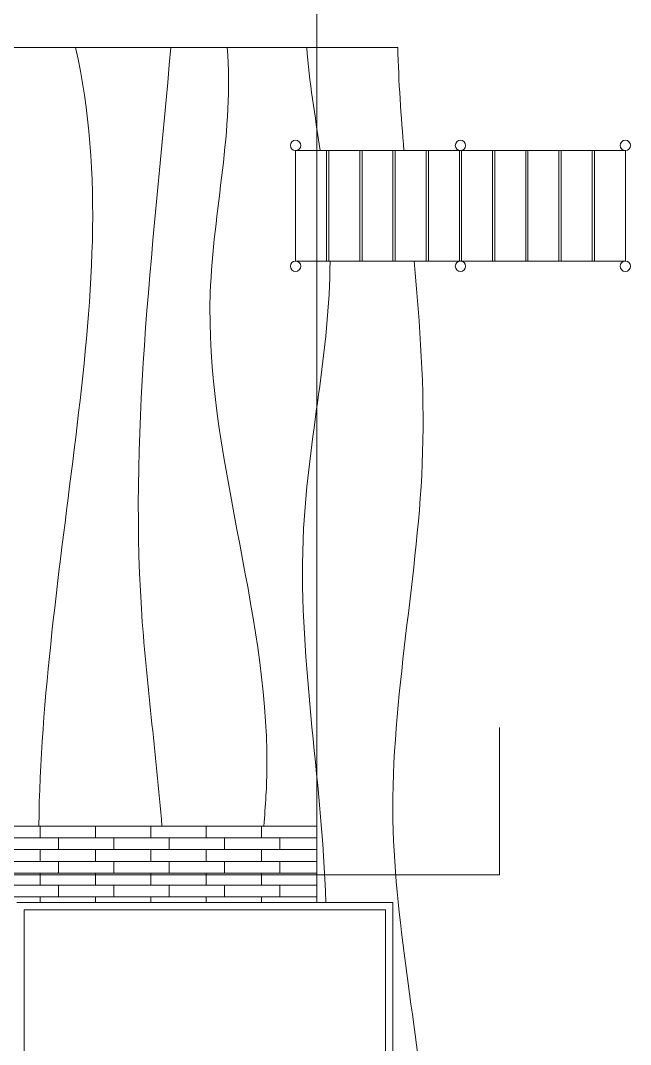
# Model space of a CAD drawing. Header units: millimetres. Extents: x 19901 to 56688, y 13732 to 29551.
# Drawn here: x 45257 to 46084, y 22494 to 23883 of the extents above; entities that cross this region are included whole.
import ezdxf

# ---------------------------------------------------------------- set-up
doc = ezdxf.new("R2010")
doc.units = ezdxf.units.MM
doc.layers.get('0').update_dxf_attribs({"lineweight": 18})
for name, color, linetype, lineweight in [('curve di livello', 6, 'Continuous', 9), ('pavimentazione esterna', 51, 'Continuous', 15), ('SEZIONI_medie_small_section', 2, 'Continuous', 9), ('Wall', 7, 'Continuous', 20)]:
    doc.layers.add(name, color=color, linetype=linetype, lineweight=lineweight)

msp = doc.modelspace()

# ---------------------------------------------------------------- linework, layer by layer
msp.add_line((43761.9, 23846.9), (45768.3, 23846.9))
at = {"layer": 'curve di livello'}
for points, knots in [([(45185.9, 22790.4), (45177.9, 22873.9), (45121.7, 23227.2), (45271.3, 23602.1), (45162.8, 23846.8), (45162.8, 23846.8), (45162.8, 23846.8), (45162.8, 23846.8), (45162.8, 23846.8), (45162.8, 23846.8), (45162.8, 23846.9)], [948.136507, 948.136507, 948.136507, 948.136507, 1199.951019, 2002.883229, 2002.883229, 2002.883229, 2002.885334, 2002.885334, 2002.885334, 2002.970377, 2002.970377, 2002.970377, 2002.970377]), ([(45281.7, 22790.4), (45284.2, 22965.3), (45336.3, 23316.7), (45370.4, 23674.8), (45331.7, 23846.8), (45331.7, 23846.8), (45331.7, 23846.8), (45331.7, 23846.8), (45331.7, 23846.8), (45331.7, 23846.8), (45331.7, 23846.9)], [947.742027, 947.742027, 947.742027, 947.742027, 1475.410206, 2004.14526, 2004.14526, 2004.14526, 2004.146467, 2004.146467, 2004.146467, 2004.226908, 2004.226908, 2004.226908, 2004.226908]), ([(45448.7, 22790.4), (45440.9, 22888.9), (45391.4, 23239.8), (45439, 23593.7), (45460.7, 23846.8), (45460.7, 23846.8), (45460.7, 23846.8), (45460.7, 23846.8), (45460.7, 23846.8), (45460.7, 23846.8), (45460.7, 23846.9)], [946.255727, 946.255727, 946.255727, 946.255727, 1242.735896, 2004.889476, 2004.889476, 2004.889476, 2004.889607, 2004.889607, 2004.889607, 2004.969426, 2004.969426, 2004.969426, 2004.969426]), ([(45586.6, 22790.4), (45589.2, 22817.7), (45603.4, 23058.7), (45462.5, 23409.4), (45546.8, 23736.1), (45537, 23846.8), (45537, 23846.8), (45537, 23846.8), (45537, 23846.8), (45537, 23846.8), (45537, 23846.8), (45537, 23846.9)], [950.943563, 950.943563, 950.943563, 950.943563, 1033.490488, 1679.853616, 2013.397423, 2013.397423, 2013.397423, 2013.399494, 2013.399494, 2013.399494, 2013.420108, 2013.420108, 2013.420108, 2013.420108]), ([(45670.8, 22686.9), (45666.1, 22855.6), (45606.8, 23147), (45676.3, 23436.4), (45676.6, 23556.9)], [851.89565, 851.89565, 851.89565, 851.89565, 1359.236516, 1723.307966, 1723.307966, 1723.307966, 1723.307966]), ([(45761.9, 21846.9), (45788.8, 22016.4), (45839.3, 22333.8), (45725.2, 22816.4), (45816.8, 23217.5), (45798.5, 23470.5), (45790.6, 23556.9)], [0, 0, 0, 0, 510.207258, 955.712193, 1456.747415, 1716.625225, 1716.625225, 1716.625225, 1716.625225])]:
    msp.add_open_spline(points, degree=3, knots=knots, dxfattribs=at)
for points in [[(45663.2, 23706.9), (45656.3, 23753.5), (45648.6, 23800.1), (45644.9, 23846.9)], [(45776.7, 23706.9), (45772.8, 23753.6), (45769.6, 23800.2), (45768.3, 23846.9)]]:
    msp.add_open_spline(points, degree=3, dxfattribs=at)
at = {"layer": 'pavimentazione esterna'}
for p, q in [((45658.6, 22758.4), (45658.6, 22774.4)), ((45658.6, 22726.4), (45658.6, 22742.4)), ((45658.6, 22694.4), (45658.6, 22710.4))]:
    msp.add_line(p, q, dxfattribs=at)
for points in [[(45208.6, 22774.4), (45208.6, 22790.4), (45283.6, 22790.4), (45283.6, 22774.4), (45208.6, 22774.4)], [(45283.6, 22774.4), (45283.6, 22790.4), (45358.6, 22790.4), (45358.6, 22774.4), (45283.6, 22774.4)], [(45358.6, 22774.4), (45358.6, 22790.4), (45433.6, 22790.4), (45433.6, 22774.4), (45358.6, 22774.4)], [(45433.6, 22774.4), (45433.6, 22790.4), (45508.6, 22790.4), (45508.6, 22774.4), (45433.6, 22774.4)], [(45508.6, 22774.4), (45508.6, 22790.4), (45583.6, 22790.4), (45583.6, 22774.4), (45508.6, 22774.4)], [(45583.6, 22774.4), (45583.6, 22790.4), (45658.6, 22790.4), (45658.6, 22774.4), (45583.6, 22774.4)], [(45233.6, 22758.4), (45233.6, 22774.4), (45308.6, 22774.4), (45308.6, 22758.4), (45233.6, 22758.4)], [(45308.6, 22758.4), (45308.6, 22774.4), (45383.6, 22774.4), (45383.6, 22758.4), (45308.6, 22758.4)], [(45383.6, 22758.4), (45383.6, 22774.4), (45458.6, 22774.4), (45458.6, 22758.4), (45383.6, 22758.4)], [(45458.6, 22758.4), (45458.6, 22774.4), (45533.6, 22774.4), (45533.6, 22758.4), (45458.6, 22758.4)], [(45533.6, 22758.4), (45533.6, 22774.4), (45608.6, 22774.4), (45608.6, 22758.4), (45533.6, 22758.4)], [(45208.6, 22742.4), (45208.6, 22758.4), (45283.6, 22758.4), (45283.6, 22742.4), (45208.6, 22742.4)], [(45283.6, 22742.4), (45283.6, 22758.4), (45358.6, 22758.4), (45358.6, 22742.4), (45283.6, 22742.4)], [(45358.6, 22742.4), (45358.6, 22758.4), (45433.6, 22758.4), (45433.6, 22742.4), (45358.6, 22742.4)], [(45433.6, 22742.4), (45433.6, 22758.4), (45508.6, 22758.4), (45508.6, 22742.4), (45433.6, 22742.4)], [(45508.6, 22742.4), (45508.6, 22758.4), (45583.6, 22758.4), (45583.6, 22742.4), (45508.6, 22742.4)], [(45583.6, 22742.4), (45583.6, 22758.4), (45658.6, 22758.4), (45658.6, 22742.4), (45583.6, 22742.4)], [(45233.6, 22726.4), (45233.6, 22742.4), (45308.6, 22742.4), (45308.6, 22726.4), (45233.6, 22726.4)], [(45308.6, 22726.4), (45308.6, 22742.4), (45383.6, 22742.4), (45383.6, 22726.4), (45308.6, 22726.4)], [(45383.6, 22726.4), (45383.6, 22742.4), (45458.6, 22742.4), (45458.6, 22726.4), (45383.6, 22726.4)], [(45458.6, 22726.4), (45458.6, 22742.4), (45533.6, 22742.4), (45533.6, 22726.4), (45458.6, 22726.4)], [(45533.6, 22726.4), (45533.6, 22742.4), (45608.6, 22742.4), (45608.6, 22726.4), (45533.6, 22726.4)], [(45208.6, 22710.4), (45208.6, 22726.4), (45283.6, 22726.4), (45283.6, 22710.4), (45208.6, 22710.4)], [(45283.6, 22710.4), (45283.6, 22726.4), (45358.6, 22726.4), (45358.6, 22710.4), (45283.6, 22710.4)], [(45358.6, 22710.4), (45358.6, 22726.4), (45433.6, 22726.4), (45433.6, 22710.4), (45358.6, 22710.4)], [(45433.6, 22710.4), (45433.6, 22726.4), (45508.6, 22726.4), (45508.6, 22710.4), (45433.6, 22710.4)], [(45508.6, 22710.4), (45508.6, 22726.4), (45583.6, 22726.4), (45583.6, 22710.4), (45508.6, 22710.4)], [(45583.6, 22710.4), (45583.6, 22726.4), (45658.6, 22726.4), (45658.6, 22710.4), (45583.6, 22710.4)], [(45233.6, 22694.4), (45233.6, 22710.4), (45308.6, 22710.4), (45308.6, 22694.4), (45233.6, 22694.4)], [(45308.6, 22694.4), (45308.6, 22710.4), (45383.6, 22710.4), (45383.6, 22694.4), (45308.6, 22694.4)], [(45383.6, 22694.4), (45383.6, 22710.4), (45458.6, 22710.4), (45458.6, 22694.4), (45383.6, 22694.4)], [(45458.6, 22694.4), (45458.6, 22710.4), (45533.6, 22710.4), (45533.6, 22694.4), (45458.6, 22694.4)], [(45533.6, 22694.4), (45533.6, 22710.4), (45608.6, 22710.4), (45608.6, 22694.4), (45533.6, 22694.4)], [(45208.6, 22678.4), (45208.6, 22694.4), (45283.6, 22694.4), (45283.6, 22686.9)], [(45283.6, 22686.9), (45283.6, 22694.4), (45358.6, 22694.4), (45358.6, 22686.9)], [(45358.6, 22686.9), (45358.6, 22694.4), (45433.6, 22694.4), (45433.6, 22686.9)], [(45433.6, 22686.9), (45433.6, 22694.4), (45508.6, 22694.4), (45508.6, 22686.9)], [(45508.6, 22686.9), (45508.6, 22694.4), (45583.6, 22694.4), (45583.6, 22686.9)], [(45583.6, 22686.9), (45583.6, 22694.4), (45658.6, 22694.4), (45658.6, 22686.9)]]:
    msp.add_lwpolyline(points, dxfattribs=at)
at = {"layer": 'SEZIONI_medie_small_section'}
for p, q in [((45906.2, 22724.1), (45906.2, 22924.1)), ((43471, 22724.1), (45906.2, 22724.1))]:
    msp.add_line(p, q, dxfattribs=at)
at = {"layer": 'Wall'}
for p, q in [((45658.6, 22782.4), (45658.6, 24606)), ((45629.9, 23706.9), (45629.9, 23556.9)), ((46076.9, 23706.9), (45629.9, 23706.9)), ((45671.9, 23706.9), (45671.9, 23556.9)), ((45674.9, 23706.9), (45674.9, 23556.9)), ((45716.9, 23706.9), (45716.9, 23556.9)), ((45719.9, 23706.9), (45719.9, 23556.9)), ((45761.9, 23706.9), (45761.9, 23556.9)), ((45764.9, 23706.9), (45764.9, 23556.9)), ((45806.9, 23706.9), (45806.9, 23556.9)), ((45809.9, 23706.9), (45809.9, 23556.9)), ((45851.9, 23706.9), (45851.9, 23556.9)), ((45854.9, 23556.9), (45854.9, 23706.9)), ((45896.9, 23556.9), (45896.9, 23706.9)), ((45899.9, 23556.9), (45899.9, 23706.9)), ((45941.9, 23556.9), (45941.9, 23706.9)), ((45944.9, 23556.9), (45944.9, 23706.9)), ((45986.9, 23556.9), (45986.9, 23706.9)), ((45989.9, 23556.9), (45989.9, 23706.9)), ((46031.9, 23556.9), (46031.9, 23706.9)), ((46034.9, 23556.9), (46034.9, 23706.9)), ((46076.9, 23556.9), (46076.9, 23706.9)), ((46076.9, 23556.9), (45629.9, 23556.9)), ((45251.9, 22686.9), (45761.9, 22686.9)), ((45261.9, 22156.9), (45261.9, 22676.9)), ((45261.9, 22676.9), (45751.9, 22676.9)), ((45751.9, 22676.9), (45751.9, 22256.9)), ((45761.9, 22246.9), (45761.9, 22686.9))]:
    msp.add_line(p, q, dxfattribs=at)
for centre in [(45629.9, 23713.9), (45853.4, 23713.9), (46076.9, 23713.9), (45629.9, 23549.9), (45853.4, 23549.9), (46076.9, 23549.9)]:
    msp.add_circle(centre, 7, dxfattribs=at)

doc.saveas('drawing.dxf')
